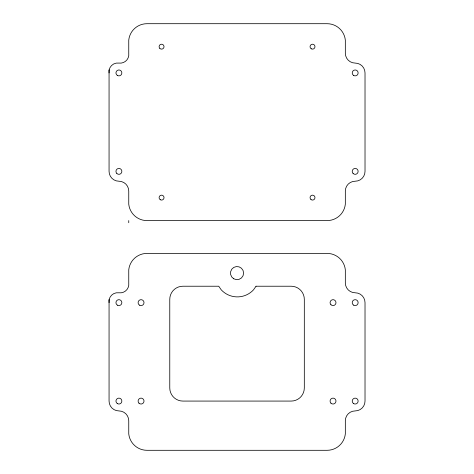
<?xml version="1.0" encoding="UTF-8"?>
<svg xmlns="http://www.w3.org/2000/svg" width="474" height="474" viewBox="0 0 474 474"><rect width="100%" height="100%" fill="white"/><g stroke="black" fill="none" stroke-linecap="round" stroke-linejoin="round"><path stroke-width="0.71" d="M109.061 69.808L109.061 72.925M109.061 299.515L109.061 302.631M128.75 220.594L128.75 222.727M109.061 70.62L109.061 171.369A9.847 9.847 0 0 0 118.909 181.216A9.847 9.847 0 0 1 128.75 191.058L128.75 204.187A18.314 18.314 0 0 0 146.964 220.594L327.119 220.594A18.314 18.314 0 0 0 345.333 204.187L345.333 191.058A9.847 9.847 0 0 1 355.18 181.216A9.847 9.847 0 0 0 365.021 171.369L365.021 72.925A9.847 9.847 0 0 0 355.18 63.078A9.847 9.847 0 0 1 345.333 53.236L345.333 40.106A18.314 18.314 0 0 0 327.119 23.7L146.964 23.7A18.314 18.314 0 0 0 128.75 40.106L128.75 53.236A8.704 8.704 0 0 1 118.909 63.078A8.704 8.704 0 0 0 109.097 70.247M109.061 300.326L109.061 401.075A9.847 9.847 0 0 0 118.909 410.922A9.847 9.847 0 0 1 128.75 420.764L128.75 433.894A18.314 18.314 0 0 0 146.964 450.3L327.119 450.3A18.314 18.314 0 0 0 345.333 433.894L345.333 420.764A9.847 9.847 0 0 1 355.18 410.922A9.847 9.847 0 0 0 365.021 401.075L365.021 302.631A9.847 9.847 0 0 0 355.18 292.784A9.847 9.847 0 0 1 345.333 282.942L345.333 269.813A18.314 18.314 0 0 0 327.119 253.406L146.964 253.406A18.314 18.314 0 0 0 128.75 269.813L128.75 282.942A8.704 8.704 0 0 1 118.909 292.784A8.704 8.704 0 0 0 109.097 299.953M256.025 286.225L253.549 289.798A21.982 21.982 0 0 1 221.204 289.798L218.727 286.225L182.899 286.225A13.124 13.124 0 0 0 169.769 299.349L169.769 387.951A13.124 13.124 0 0 0 182.899 401.075L291.19 401.075A13.124 13.124 0 0 0 304.314 387.951L304.314 299.349A13.124 13.124 0 0 0 291.19 286.225L256.025 286.225M117.433 75.479A2.951 2.951 0 0 0 121.859 72.925A2.951 2.951 0 0 0 117.433 70.365A2.951 2.951 0 0 0 117.433 75.479M353.586 75.407A2.951 2.951 0 0 0 358.131 73.061A2.951 2.951 0 0 0 353.823 70.3A2.951 2.951 0 0 0 353.586 75.407M353.089 173.46A2.951 2.951 0 0 0 358.03 172.133A2.951 2.951 0 0 0 354.416 168.519A2.951 2.951 0 0 0 353.089 173.46M116.817 173.46A2.951 2.951 0 0 0 121.759 172.133A2.951 2.951 0 0 0 118.145 168.519A2.951 2.951 0 0 0 116.817 173.46M159.827 48.413A2.459 2.459 0 0 0 163.945 47.305A2.459 2.459 0 0 0 160.929 44.295A2.459 2.459 0 0 0 159.827 48.413M311.288 48.804A2.459 2.459 0 0 0 314.979 46.671A2.459 2.459 0 0 0 311.288 44.538A2.459 2.459 0 0 0 311.288 48.804M311.003 199.56A2.459 2.459 0 0 0 314.955 197.966A2.459 2.459 0 0 0 311.596 195.341A2.459 2.459 0 0 0 311.003 199.56M160.336 199.755A2.459 2.459 0 0 0 164.028 197.622A2.459 2.459 0 0 0 160.336 195.489A2.459 2.459 0 0 0 160.336 199.755M117.433 403.635A2.951 2.951 0 0 0 121.859 401.075A2.951 2.951 0 0 0 117.433 398.521A2.951 2.951 0 0 0 117.433 403.635M353.705 403.635A2.951 2.951 0 0 0 358.131 401.075A2.951 2.951 0 0 0 353.705 398.521A2.951 2.951 0 0 0 353.705 403.635M353.586 305.12A2.951 2.951 0 0 0 358.131 302.768A2.951 2.951 0 0 0 353.823 300.006A2.951 2.951 0 0 0 353.586 305.12M117.433 305.191A2.951 2.951 0 0 0 121.859 302.631A2.951 2.951 0 0 0 117.433 300.072A2.951 2.951 0 0 0 117.433 305.191M139.581 305.191A2.951 2.951 0 0 0 144.013 302.631A2.951 2.951 0 0 0 139.581 300.072A2.951 2.951 0 0 0 139.581 305.191M138.971 403.167A2.951 2.951 0 0 0 143.912 401.839A2.951 2.951 0 0 0 140.292 398.225A2.951 2.951 0 0 0 138.971 403.167M330.941 304.717A2.951 2.951 0 0 0 335.882 303.396A2.951 2.951 0 0 0 332.262 299.775A2.951 2.951 0 0 0 330.941 304.717M330.941 403.167A2.951 2.951 0 0 0 335.882 401.839A2.951 2.951 0 0 0 332.262 398.225A2.951 2.951 0 0 0 330.941 403.167M233.759 278.783A6.565 6.565 0 0 0 243.606 273.095A6.565 6.565 0 0 0 233.759 267.413A6.565 6.565 0 0 0 233.759 278.783"/></g></svg>
